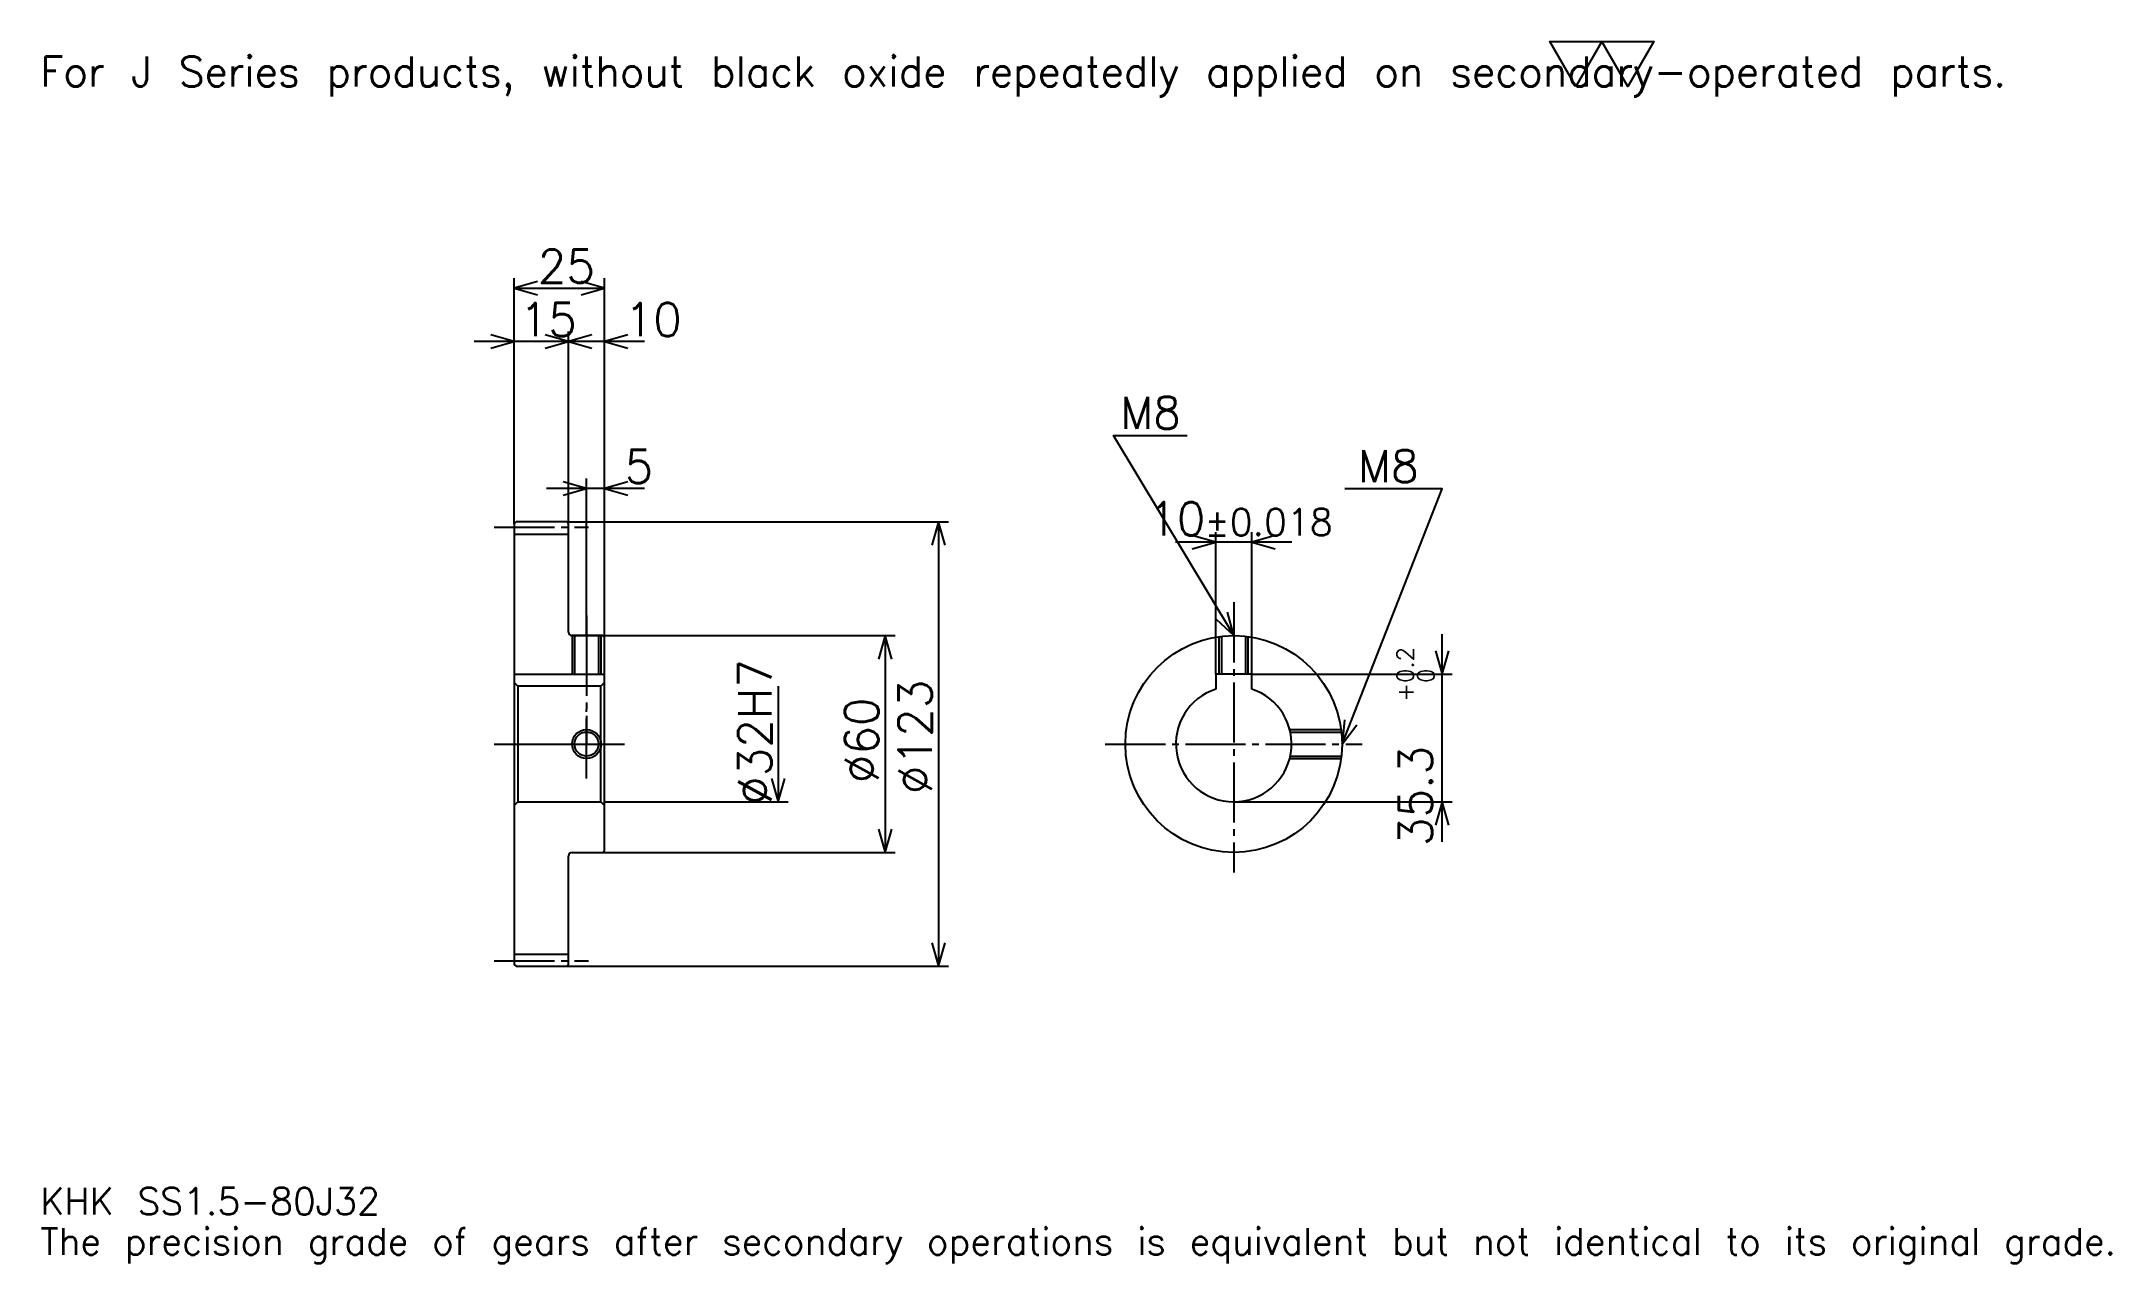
# Model space of a CAD drawing. Extents: x 19 to 592, y 7 to 345.
import ezdxf

# ---------------------------------------------------------------- set-up
doc = ezdxf.new("R2010")
doc.units = 0
doc.linetypes.add('DASHDOT', pattern=[22.173913, 16.630435, -1.847826, 1.847826, -1.847826])
doc.layers.get('0').update_dxf_attribs({"linetype": 'CONTINUOUS'})
doc.layers.add('DASHDOT', color=6, linetype='DASHDOT')
doc.styles.add('KANJI', font='TXT', dxfattribs={"bigfont": 'BIGFONT'})

msp = doc.modelspace()

# ---------------------------------------------------------------- linework, layer by layer
at = {"color": 5}
for p, q in [((149.67392, 212.097824), (149.67392, 279.543457)), ((149.67392, 276.771729), (174.67392, 276.771729)), ((174.67392, 212.097824), (174.67392, 279.543457)), ((164.67392, 212.097824), (164.67392, 264.760864)), ((175.76088, 261.989136), (138.58696, 261.989136)), ((185.76088, 261.989136), (153.58696, 261.989136)), ((169.67392, 212.097824), (169.67392, 224.108688)), ((185.76088, 221.336945), (158.58696, 221.336945)), ((149.67392, 211.597824), (149.67392, 212.097824)), ((164.17392, 212.097824), (174.67392, 212.097824)), ((164.67392, 211.597824), (164.67392, 212.097824)), ((169.67392, 180.597824), (169.67392, 212.097824)), ((169.67392, 180.597824), (169.67392, 212.097824)), ((174.67392, 212.097824), (269.836975, 212.097824)), ((174.67392, 180.097824), (174.67392, 212.097824)), ((267.065216, 212.097824), (267.065216, 89.097824)), ((364.891296, 206.467392), (332.717407, 206.467392)), ((343.804352, 169.897827), (343.804352, 209.239136)), ((353.804352, 169.897827), (353.804352, 209.239136)), ((165.67392, 180.597824), (174.67392, 180.597824)), ((174.67392, 180.597824), (255.054352, 180.597824)), ((252.282623, 180.597824), (252.282623, 120.597824)), ((406.521759, 123.510864), (406.521759, 180.984772)), ((222.717407, 166.597824), (222.717407, 134.597824)), ((353.804352, 169.897827), (409.293488, 169.897827)), ((174.67392, 134.597824), (225.489136, 134.597824)), ((348.804352, 134.597824), (409.293488, 134.597824)), ((165.67392, 120.597824), (174.67392, 120.597824)), ((174.67392, 120.597824), (255.054352, 120.597824)), ((164.17392, 89.097824), (174.67392, 89.097824)), ((174.67392, 89.097824), (269.836975, 89.097824))]:
    msp.add_line(p, q, dxfattribs=at)
at = {"color": 4}
for p, q in [((149.67392, 208.722824), (164.67392, 208.722824)), ((149.67392, 169.897827), (174.67392, 169.897827)), ((150.67392, 166.597824), (150.67392, 134.597824)), ((173.67392, 166.597824), (174.67392, 167.597824)), ((173.67392, 134.597824), (174.67392, 133.597824)), ((149.67392, 92.472824), (164.67392, 92.472824))]:
    msp.add_line(p, q, dxfattribs=at)
at = {"color": 7}
msp.add_lwpolyline([(443.478271, 332.608704), (436.271759, 345.100006), (465.097839, 345.100006), (457.891327, 332.608704), (450.684784, 345.100006), (443.478271, 332.608704)], dxfattribs=at)
at = {"color": 5}
for points in [[(156.141312, 278.619568), (149.67392, 276.771729), (156.141312, 274.92392)], [(168.206528, 274.92392), (174.67392, 276.771729), (168.206528, 278.619568)], [(143.206528, 260.141296), (149.67392, 261.989136), (143.206528, 263.836945)], [(158.206528, 260.141296), (164.67392, 261.989136), (158.206528, 263.836945)], [(171.141312, 263.836945), (164.67392, 261.989136), (171.141312, 260.141296)], [(181.141312, 263.836945), (174.67392, 261.989136), (181.141312, 260.141296)], [(348.804352, 180.597824), (315.543488, 236.032608), (335.869568, 236.032608)], [(163.206528, 219.489136), (169.67392, 221.336945), (163.206528, 223.184784)], [(181.141312, 223.184784), (174.67392, 221.336945), (181.141312, 219.489136)], [(378.804352, 150.597824), (406.521759, 221.25), (379.543518, 221.25)], [(268.913055, 205.630432), (267.065216, 212.097824), (265.217407, 205.630432)], [(337.336975, 204.619568), (343.804352, 206.467392), (337.336975, 208.315216)], [(360.271729, 208.315216), (353.804352, 206.467392), (360.271729, 204.619568)], [(343.892395, 185.192871), (348.804352, 180.597824), (347.061401, 187.094269)], [(254.130432, 174.130432), (252.282623, 180.597824), (250.434784, 174.130432)], [(404.67395, 176.365219), (406.521759, 169.897827), (408.369598, 176.365219)], [(379.446106, 157.29332), (378.804352, 150.597824), (382.886475, 155.943634)], [(220.869568, 141.065216), (222.717407, 134.597824), (224.565216, 141.065216)], [(408.369598, 128.130432), (406.521759, 134.597824), (404.67395, 128.130432)], [(250.434784, 127.065216), (252.282623, 120.597824), (254.130432, 127.065216)], [(265.217407, 95.565216), (267.065216, 89.097824), (268.913055, 95.565216)]]:
    msp.add_lwpolyline(points, dxfattribs=at)
at = {"color": 4}
for points in [[(164.67392, 181.597824), (164.67392, 211.597824), (164.17392, 212.097824), (150.17392, 212.097824), (149.67392, 211.597824), (149.67392, 133.597824)], [(165.67392, 180.597824), (165.67392, 169.897827)], [(165.67392, 120.597824), (174.17392, 120.597824), (174.67392, 121.097824), (174.67392, 180.097824), (174.17392, 180.597824), (165.67392, 180.597824)], [(166.348923, 180.597824), (166.348923, 169.897827)], [(172.998917, 180.597824), (172.998917, 169.897827)], [(173.67392, 180.597824), (173.67392, 169.897827)], [(344.804352, 169.897827), (344.804352, 180.329956)], [(345.47937, 169.897827), (345.47937, 180.412994)], [(352.129333, 169.897827), (352.129333, 180.412994)], [(352.804352, 169.897827), (352.804352, 180.329956)], [(149.67392, 133.597824), (150.67392, 134.597824), (173.67392, 134.597824), (173.67392, 166.597824), (150.67392, 166.597824), (149.67392, 167.597824)], [(353.804352, 165.796509), (353.804352, 169.897827), (343.804352, 169.897827), (343.804352, 165.796509)], [(364.296265, 154.597824), (378.536499, 154.597824)], [(364.455048, 153.922821), (378.619507, 153.922821)], [(364.296265, 146.597824), (378.536499, 146.597824)], [(364.455048, 147.272827), (378.619507, 147.272827)], [(149.67392, 133.597824), (149.67392, 89.597824), (150.17392, 89.097824), (164.17392, 89.097824), (164.67392, 89.597824), (164.67392, 119.597824)]]:
    msp.add_lwpolyline(points, dxfattribs=at)
for centre, radius in [((348.804352, 150.597824), 30), ((169.67392, 150.597824), 3.325)]:
    msp.add_circle(centre, radius, dxfattribs=at)
at = {"color": 7}
msp.add_circle((169.67392, 150.597824), 4, dxfattribs=at)
at = {"color": 4}
for centre, radius, start, end in [((165.67392, 181.597824), 1, 180, 270), ((348.804352, 150.597824), 16, 108.209957329, 71.790042671), ((165.67392, 119.597824), 1, 90, 180)]:
    msp.add_arc(centre, radius, start, end, dxfattribs=at)
at = {"layer": 'DASHDOT', "color": 7}
for p, q in [((144.130447, 210.597824), (170.217392, 210.597824)), ((348.804352, 189.83696), (348.804352, 115.054344)), ((169.67392, 180.597824), (169.67392, 150.597824)), ((144.130447, 150.597824), (180.217392, 150.597824)), ((313.260864, 150.597824), (384.347839, 150.597824)), ((144.130447, 90.597824), (170.217392, 90.597824))]:
    msp.add_line(p, q, dxfattribs=at)
for points in [[(169.67392, 186.141296), (169.67392, 164.35434)], [(169.67392, 141.054352), (169.67392, 160.141296)], [(160.130447, 150.597824), (179.217392, 150.597824)]]:
    msp.add_lwpolyline(points, dxfattribs=at)

# ---------------------------------------------------------------- texts
at = {"color": 7, "style": 'KANJI'}
for s, height, p in [('For J Series products, without black oxide repeatedly applied on secondary-operated parts.', 8.315217, (18.47826, 332.608704)), ('25', 9.23913, (156.168488, 278.25)), ('15', 9.23913, (151.168488, 263.467407)), ('10', 9.23913, (180.217392, 263.467407)), ('M8', 8.869566, (317.391296, 237.880432)), ('5', 9.23913, (180.217392, 222.815216)), ('M8', 8.869566, (383.239136, 223.097824)), ('10', 9.23913, (325.113403, 208.315216)), ('%%p0.018', 7.391304, (340.726379, 208.315216)), ('KHK SS1.5-80J32', 7.391304, (18.47826, 20.326086)), ('The precision grade of gears after secondary operations is equivalent but not identical to its original grade.', 7.391304, (18.47826, 9.23913))]:
    msp.add_text(s, height=height, dxfattribs=at).set_placement(p)
for s, height, p in [('%%c32H7', 9.23913, (220.869568, 133.73642)), ('0.2', 4.619565, (398.576111, 167.538284)), ('%%c123', 9.23913, (265.217407, 136.739136)), ('+', 4.619565, (398.576111, 162.364365)), ('0', 4.619565, (404.304382, 167.538284)), ('%%c60', 9.23913, (250.434784, 139.741852)), ('35.3', 9.23913, (403.75, 122.373749))]:
    msp.add_text(s, height=height, rotation=90, dxfattribs=at).set_placement(p)

doc.saveas('drawing.dxf')
